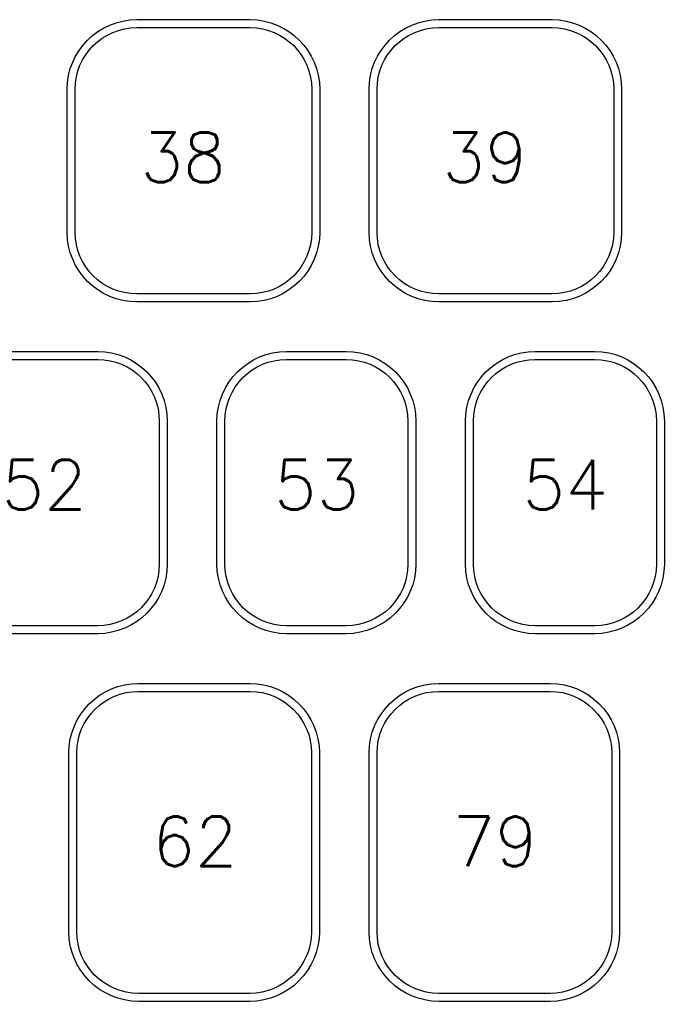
# Model space of a CAD drawing. Header units: millimetres. Extents: x 1461 to 1900, y 363 to 677.
# Drawn here: x 1707.81 to 1740.24, y 552.61 to 602.01 of the extents above; entities that cross this region are included whole.
import ezdxf

# ---------------------------------------------------------------- set-up
doc = ezdxf.new("R2010")
doc.units = ezdxf.units.MM
doc.styles.get("Standard").update_dxf_attribs({"font": 'txt', "bigfont": 'gbcbig.shx'})

msp = doc.modelspace()

# ---------------------------------------------------------------- linework, layer by layer
at = {"color": 7, "lineweight": 0}
for p, q in [((1712.0389, 601.5884), (1712.3447, 601.7363)), ((1712.3447, 601.7363), (1712.6658, 601.8544)), ((1712.6658, 601.8544), (1713.0004, 601.941)), ((1713.0004, 601.941), (1713.3469, 601.9943)), ((1713.3469, 601.9943), (1713.7033, 602.0124)), ((1713.7033, 602.0124), (1719.4035, 602.0124)), ((1719.4035, 602.0124), (1719.7601, 601.9943)), ((1719.7601, 601.9943), (1720.1066, 601.941)), ((1720.1066, 601.941), (1720.4414, 601.8544)), ((1720.4414, 601.8544), (1720.7626, 601.7363)), ((1720.7626, 601.7363), (1721.0684, 601.5884)), ((1727.2235, 601.5884), (1727.5293, 601.7363)), ((1727.5293, 601.7363), (1727.8504, 601.8544)), ((1727.8504, 601.8544), (1728.1851, 601.941)), ((1728.1851, 601.941), (1728.5315, 601.9943)), ((1728.5315, 601.9943), (1728.8879, 602.0124)), ((1728.8879, 602.0124), (1734.5881, 602.0124)), ((1734.5881, 602.0124), (1734.9447, 601.9943)), ((1734.9447, 601.9943), (1735.2912, 601.941)), ((1735.2912, 601.941), (1735.626, 601.8544)), ((1735.626, 601.8544), (1735.9472, 601.7363)), ((1735.9472, 601.7363), (1736.253, 601.5884)), ((1711.2319, 600.9843), (1711.4808, 601.2106)), ((1711.4808, 601.2106), (1711.7504, 601.4126)), ((1711.7504, 601.4126), (1712.0389, 601.5884)), ((1711.9715, 601.0822), (1712.227, 601.2377)), ((1712.227, 601.2377), (1712.4979, 601.3684)), ((1712.4979, 601.3684), (1712.7826, 601.4728)), ((1712.7826, 601.4728), (1713.0794, 601.5493)), ((1713.0794, 601.5493), (1713.3868, 601.5963)), ((1713.3868, 601.5963), (1713.7033, 601.6124)), ((1713.7033, 601.6124), (1719.4035, 601.6124)), ((1719.4035, 601.6124), (1719.72, 601.5963)), ((1719.72, 601.5963), (1720.0275, 601.5493)), ((1720.0275, 601.5493), (1720.3244, 601.4728)), ((1720.3244, 601.4728), (1720.6091, 601.3684)), ((1720.6091, 601.3684), (1720.8801, 601.2377)), ((1720.8801, 601.2377), (1721.1357, 601.0822)), ((1721.0684, 601.5884), (1721.357, 601.4126)), ((1721.357, 601.4126), (1721.6267, 601.2106)), ((1721.6267, 601.2106), (1721.8756, 600.9843)), ((1726.4165, 600.9843), (1726.6654, 601.2106)), ((1726.6654, 601.2106), (1726.935, 601.4126)), ((1726.935, 601.4126), (1727.2235, 601.5884)), ((1727.1561, 601.0822), (1727.4117, 601.2377)), ((1727.4117, 601.2377), (1727.6825, 601.3684)), ((1727.6825, 601.3684), (1727.9672, 601.4728)), ((1727.9672, 601.4728), (1728.264, 601.5493)), ((1728.264, 601.5493), (1728.5714, 601.5963)), ((1728.5714, 601.5963), (1728.8879, 601.6124)), ((1728.8879, 601.6124), (1734.5881, 601.6124)), ((1734.5881, 601.6124), (1734.9046, 601.5963)), ((1734.9046, 601.5963), (1735.2121, 601.5493)), ((1735.2121, 601.5493), (1735.509, 601.4728)), ((1735.509, 601.4728), (1735.7937, 601.3684)), ((1735.7937, 601.3684), (1736.0647, 601.2377)), ((1736.0647, 601.2377), (1736.3203, 601.0822)), ((1736.253, 601.5884), (1736.5416, 601.4126)), ((1736.5416, 601.4126), (1736.8113, 601.2106)), ((1736.8113, 601.2106), (1737.0602, 600.9843)), ((1710.8036, 600.4658), (1711.0056, 600.7354)), ((1711.0056, 600.7354), (1711.2319, 600.9843)), ((1711.3124, 600.4831), (1711.5126, 600.7034)), ((1711.5126, 600.7034), (1711.7328, 600.9036)), ((1711.7328, 600.9036), (1711.9715, 601.0822)), ((1721.1357, 601.0822), (1721.3744, 600.9036)), ((1721.3744, 600.9036), (1721.5947, 600.7034)), ((1721.5947, 600.7034), (1721.7949, 600.4831)), ((1721.8756, 600.9843), (1722.1019, 600.7354)), ((1722.1019, 600.7354), (1722.3039, 600.4658)), ((1725.9883, 600.4658), (1726.1902, 600.7354)), ((1726.1902, 600.7354), (1726.4165, 600.9843)), ((1726.497, 600.4831), (1726.6972, 600.7034)), ((1726.6972, 600.7034), (1726.9174, 600.9036)), ((1726.9174, 600.9036), (1727.1561, 601.0822)), ((1736.3203, 601.0822), (1736.559, 600.9036)), ((1736.559, 600.9036), (1736.7793, 600.7034)), ((1736.7793, 600.7034), (1736.9795, 600.4831)), ((1737.0602, 600.9843), (1737.2865, 600.7354)), ((1737.2865, 600.7354), (1737.4885, 600.4658)), ((1710.6278, 600.1772), (1710.8036, 600.4658)), ((1710.9784, 599.9888), (1711.1338, 600.2444)), ((1711.1338, 600.2444), (1711.3124, 600.4831)), ((1721.7949, 600.4831), (1721.9735, 600.2444)), ((1721.9735, 600.2444), (1722.129, 599.9888)), ((1722.3039, 600.4658), (1722.4797, 600.1772)), ((1725.8124, 600.1772), (1725.9883, 600.4658)), ((1726.163, 599.9888), (1726.3184, 600.2444)), ((1726.3184, 600.2444), (1726.497, 600.4831)), ((1736.9795, 600.4831), (1737.1581, 600.2444)), ((1737.1581, 600.2444), (1737.3136, 599.9888)), ((1737.4885, 600.4658), (1737.6643, 600.1772)), ((1710.3618, 599.5503), (1710.48, 599.8714)), ((1710.48, 599.8714), (1710.6278, 600.1772)), ((1710.7434, 599.4333), (1710.8477, 599.7179)), ((1710.8477, 599.7179), (1710.9784, 599.9888)), ((1722.129, 599.9888), (1722.2597, 599.7179)), ((1722.2597, 599.7179), (1722.3641, 599.4333)), ((1722.4797, 600.1772), (1722.6276, 599.8714)), ((1722.6276, 599.8714), (1722.7457, 599.5503)), ((1725.5464, 599.5503), (1725.6646, 599.8714)), ((1725.6646, 599.8714), (1725.8124, 600.1772)), ((1725.928, 599.4333), (1726.0323, 599.7179)), ((1726.0323, 599.7179), (1726.163, 599.9888)), ((1737.3136, 599.9888), (1737.4443, 599.7179)), ((1737.4443, 599.7179), (1737.5487, 599.4333)), ((1737.6643, 600.1772), (1737.8122, 599.8714)), ((1737.8122, 599.8714), (1737.9303, 599.5503)), ((1710.2752, 599.2155), (1710.3618, 599.5503)), ((1710.6669, 599.1364), (1710.7434, 599.4333)), ((1722.3641, 599.4333), (1722.4406, 599.1364)), ((1722.7457, 599.5503), (1722.8323, 599.2155)), ((1725.4598, 599.2155), (1725.5464, 599.5503)), ((1725.8515, 599.1364), (1725.928, 599.4333)), ((1737.5487, 599.4333), (1737.6252, 599.1364)), ((1737.9303, 599.5503), (1738.0169, 599.2155)), ((1710.2038, 598.5125), (1710.2219, 598.869)), ((1710.2219, 598.869), (1710.2752, 599.2155)), ((1710.6038, 598.5125), (1710.6198, 598.829)), ((1710.6198, 598.829), (1710.6669, 599.1364)), ((1722.4406, 599.1364), (1722.4877, 598.829)), ((1722.4877, 598.829), (1722.5037, 598.5125)), ((1722.8323, 599.2155), (1722.8856, 598.869)), ((1722.8856, 598.869), (1722.9038, 598.5125)), ((1725.3884, 598.5125), (1725.4065, 598.869)), ((1725.4065, 598.869), (1725.4598, 599.2155)), ((1725.7884, 598.5125), (1725.8044, 598.829)), ((1725.8044, 598.829), (1725.8515, 599.1364)), ((1737.6252, 599.1364), (1737.6723, 598.829)), ((1737.6723, 598.829), (1737.6883, 598.5125)), ((1738.0169, 599.2155), (1738.0702, 598.869)), ((1738.0702, 598.869), (1738.0884, 598.5125)), ((1710.2038, 591.3123), (1710.2038, 598.5125)), ((1710.6038, 591.3123), (1710.6038, 598.5125)), ((1722.5037, 598.5125), (1722.5037, 591.3123)), ((1722.9038, 598.5125), (1722.9038, 591.3123)), ((1725.3884, 591.3123), (1725.3884, 598.5125)), ((1725.7884, 591.3123), (1725.7884, 598.5125)), ((1737.6883, 598.5125), (1737.6883, 591.3123)), ((1738.0884, 598.5125), (1738.0884, 591.3123)), ((1710.2219, 590.9558), (1710.2038, 591.3123)), ((1710.2752, 590.6093), (1710.2219, 590.9558)), ((1710.6198, 590.9958), (1710.6038, 591.3123)), ((1710.6669, 590.6884), (1710.6198, 590.9958)), ((1722.4877, 590.9958), (1722.4406, 590.6884)), ((1722.5037, 591.3123), (1722.4877, 590.9958)), ((1722.8856, 590.9558), (1722.8323, 590.6093)), ((1722.9038, 591.3123), (1722.8856, 590.9558)), ((1725.4065, 590.9558), (1725.3884, 591.3123)), ((1725.4598, 590.6093), (1725.4065, 590.9558)), ((1725.8044, 590.9958), (1725.7884, 591.3123)), ((1725.8515, 590.6884), (1725.8044, 590.9958)), ((1737.6723, 590.9958), (1737.6252, 590.6884)), ((1737.6883, 591.3123), (1737.6723, 590.9958)), ((1738.0702, 590.9558), (1738.0169, 590.6093)), ((1738.0884, 591.3123), (1738.0702, 590.9558)), ((1710.3618, 590.2746), (1710.2752, 590.6093)), ((1710.7434, 590.3915), (1710.6669, 590.6884)), ((1710.8477, 590.1069), (1710.7434, 590.3915)), ((1722.3641, 590.3915), (1722.2597, 590.1069)), ((1722.4406, 590.6884), (1722.3641, 590.3915)), ((1722.8323, 590.6093), (1722.7457, 590.2746)), ((1725.5464, 590.2746), (1725.4598, 590.6093)), ((1725.928, 590.3915), (1725.8515, 590.6884)), ((1726.0323, 590.1069), (1725.928, 590.3915)), ((1737.5487, 590.3915), (1737.4443, 590.1069)), ((1737.6252, 590.6884), (1737.5487, 590.3915)), ((1738.0169, 590.6093), (1737.9303, 590.2746)), ((1710.48, 589.9535), (1710.3618, 590.2746)), ((1710.6278, 589.6477), (1710.48, 589.9535)), ((1710.9784, 589.836), (1710.8477, 590.1069)), ((1711.1338, 589.5804), (1710.9784, 589.836)), ((1722.129, 589.836), (1721.9735, 589.5804)), ((1722.2597, 590.1069), (1722.129, 589.836)), ((1722.6276, 589.9535), (1722.4797, 589.6477)), ((1722.7457, 590.2746), (1722.6276, 589.9535)), ((1725.6646, 589.9535), (1725.5464, 590.2746)), ((1725.8124, 589.6477), (1725.6646, 589.9535)), ((1726.163, 589.836), (1726.0323, 590.1069)), ((1726.3184, 589.5804), (1726.163, 589.836)), ((1737.3136, 589.836), (1737.1581, 589.5804)), ((1737.4443, 590.1069), (1737.3136, 589.836)), ((1737.8122, 589.9535), (1737.6643, 589.6477)), ((1737.9303, 590.2746), (1737.8122, 589.9535)), ((1710.8036, 589.3591), (1710.6278, 589.6477)), ((1711.0056, 589.0895), (1710.8036, 589.3591)), ((1711.3124, 589.3417), (1711.1338, 589.5804)), ((1711.5126, 589.1214), (1711.3124, 589.3417)), ((1721.7949, 589.3417), (1721.5947, 589.1214)), ((1721.9735, 589.5804), (1721.7949, 589.3417)), ((1722.3039, 589.3591), (1722.1019, 589.0895)), ((1722.4797, 589.6477), (1722.3039, 589.3591)), ((1725.9883, 589.3591), (1725.8124, 589.6477)), ((1726.1902, 589.0895), (1725.9883, 589.3591)), ((1726.497, 589.3417), (1726.3184, 589.5804)), ((1726.6972, 589.1214), (1726.497, 589.3417)), ((1736.9795, 589.3417), (1736.7793, 589.1214)), ((1737.1581, 589.5804), (1736.9795, 589.3417)), ((1737.4885, 589.3591), (1737.2865, 589.0895)), ((1737.6643, 589.6477), (1737.4885, 589.3591)), ((1711.2319, 588.8406), (1711.0056, 589.0895)), ((1711.7328, 588.9212), (1711.5126, 589.1214)), ((1711.9715, 588.7426), (1711.7328, 588.9212)), ((1721.3744, 588.9212), (1721.1357, 588.7426)), ((1721.5947, 589.1214), (1721.3744, 588.9212)), ((1722.1019, 589.0895), (1721.8756, 588.8406)), ((1726.4165, 588.8406), (1726.1902, 589.0895)), ((1726.9174, 588.9212), (1726.6972, 589.1214)), ((1727.1561, 588.7426), (1726.9174, 588.9212)), ((1736.559, 588.9212), (1736.3203, 588.7426)), ((1736.7793, 589.1214), (1736.559, 588.9212)), ((1737.2865, 589.0895), (1737.0602, 588.8406)), ((1711.4808, 588.6143), (1711.2319, 588.8406)), ((1711.7504, 588.4123), (1711.4808, 588.6143)), ((1712.0389, 588.2365), (1711.7504, 588.4123)), ((1712.227, 588.5871), (1711.9715, 588.7426)), ((1712.4979, 588.4564), (1712.227, 588.5871)), ((1712.7826, 588.3521), (1712.4979, 588.4564)), ((1720.6091, 588.4564), (1720.3244, 588.3521)), ((1720.8801, 588.5871), (1720.6091, 588.4564)), ((1721.1357, 588.7426), (1720.8801, 588.5871)), ((1721.357, 588.4123), (1721.0684, 588.2365)), ((1721.6267, 588.6143), (1721.357, 588.4123)), ((1721.8756, 588.8406), (1721.6267, 588.6143)), ((1726.6654, 588.6143), (1726.4165, 588.8406)), ((1726.935, 588.4123), (1726.6654, 588.6143)), ((1727.2235, 588.2365), (1726.935, 588.4123)), ((1727.4117, 588.5871), (1727.1561, 588.7426)), ((1727.6825, 588.4564), (1727.4117, 588.5871)), ((1727.9672, 588.3521), (1727.6825, 588.4564)), ((1735.7937, 588.4564), (1735.509, 588.3521)), ((1736.0647, 588.5871), (1735.7937, 588.4564)), ((1736.3203, 588.7426), (1736.0647, 588.5871)), ((1736.5416, 588.4123), (1736.253, 588.2365)), ((1736.8113, 588.6143), (1736.5416, 588.4123)), ((1737.0602, 588.8406), (1736.8113, 588.6143)), ((1712.3447, 588.0886), (1712.0389, 588.2365)), ((1712.6658, 587.9705), (1712.3447, 588.0886)), ((1713.0004, 587.8839), (1712.6658, 587.9705)), ((1713.0794, 588.2755), (1712.7826, 588.3521)), ((1713.3469, 587.8306), (1713.0004, 587.8839)), ((1713.3868, 588.2285), (1713.0794, 588.2755)), ((1713.7033, 588.2124), (1713.3868, 588.2285)), ((1719.4035, 588.2124), (1713.7033, 588.2124)), ((1719.72, 588.2285), (1719.4035, 588.2124)), ((1720.0275, 588.2755), (1719.72, 588.2285)), ((1720.1066, 587.8839), (1719.7601, 587.8306)), ((1720.3244, 588.3521), (1720.0275, 588.2755)), ((1720.4414, 587.9705), (1720.1066, 587.8839)), ((1720.7626, 588.0886), (1720.4414, 587.9705)), ((1721.0684, 588.2365), (1720.7626, 588.0886)), ((1727.5293, 588.0886), (1727.2235, 588.2365)), ((1727.8504, 587.9705), (1727.5293, 588.0886)), ((1728.1851, 587.8839), (1727.8504, 587.9705)), ((1728.264, 588.2755), (1727.9672, 588.3521)), ((1728.5315, 587.8306), (1728.1851, 587.8839)), ((1728.5714, 588.2285), (1728.264, 588.2755)), ((1728.8879, 588.2124), (1728.5714, 588.2285)), ((1734.5881, 588.2124), (1728.8879, 588.2124)), ((1734.9046, 588.2285), (1734.5881, 588.2124)), ((1735.2121, 588.2755), (1734.9046, 588.2285)), ((1735.2912, 587.8839), (1734.9447, 587.8306)), ((1735.509, 588.3521), (1735.2121, 588.2755)), ((1735.626, 587.9705), (1735.2912, 587.8839)), ((1735.9472, 588.0886), (1735.626, 587.9705)), ((1736.253, 588.2365), (1735.9472, 588.0886)), ((1713.7033, 587.8124), (1713.3469, 587.8306)), ((1719.4035, 587.8124), (1713.7033, 587.8124)), ((1719.7601, 587.8306), (1719.4035, 587.8124)), ((1728.8879, 587.8124), (1728.5315, 587.8306)), ((1734.5881, 587.8124), (1728.8879, 587.8124)), ((1734.9447, 587.8306), (1734.5881, 587.8124)), ((1706.0373, 585.3127), (1711.7375, 585.3127)), ((1706.0373, 584.9126), (1711.7374, 584.9126)), ((1711.7374, 584.9126), (1712.054, 584.8966)), ((1711.7375, 585.3127), (1712.094, 585.2945)), ((1712.054, 584.8966), (1712.3615, 584.8495)), ((1712.094, 585.2945), (1712.4406, 585.2412)), ((1712.4406, 585.2412), (1712.7754, 585.1546)), ((1712.7754, 585.1546), (1713.0965, 585.0365)), ((1713.0965, 585.0365), (1713.4023, 584.8886)), ((1719.5725, 584.8886), (1719.8783, 585.0365)), ((1719.8783, 585.0365), (1720.1994, 585.1546)), ((1720.1994, 585.1546), (1720.534, 585.2412)), ((1720.534, 585.2412), (1720.8805, 585.2945)), ((1720.6131, 584.8495), (1720.9206, 584.8966)), ((1720.8805, 585.2945), (1721.2369, 585.3127)), ((1720.9206, 584.8966), (1721.237, 584.9126)), ((1721.2369, 585.3127), (1724.2377, 585.3127)), ((1721.237, 584.9126), (1724.2378, 584.9126)), ((1724.2377, 585.3127), (1724.5942, 585.2945)), ((1724.2378, 584.9126), (1724.5543, 584.8966)), ((1724.5543, 584.8966), (1724.8618, 584.8495)), ((1724.5942, 585.2945), (1724.9408, 585.2412)), ((1724.9408, 585.2412), (1725.2756, 585.1546)), ((1725.2756, 585.1546), (1725.5967, 585.0365)), ((1725.5967, 585.0365), (1725.9025, 584.8886)), ((1732.0728, 584.8886), (1732.3785, 585.0365)), ((1732.3785, 585.0365), (1732.6996, 585.1546)), ((1732.6996, 585.1546), (1733.0343, 585.2412)), ((1733.0343, 585.2412), (1733.3807, 585.2945)), ((1733.1133, 584.8495), (1733.4207, 584.8966)), ((1733.3807, 585.2945), (1733.7372, 585.3127)), ((1733.4207, 584.8966), (1733.7372, 584.9126)), ((1733.7372, 585.3127), (1736.7372, 585.3127)), ((1733.7372, 584.9126), (1736.7372, 584.9126)), ((1736.7372, 585.3127), (1737.0937, 585.2945)), ((1736.7372, 584.9126), (1737.0538, 584.8966)), ((1737.0538, 584.8966), (1737.3613, 584.8495)), ((1737.0937, 585.2945), (1737.4403, 585.2412)), ((1737.4403, 585.2412), (1737.7751, 585.1546)), ((1737.7751, 585.1546), (1738.0962, 585.0365)), ((1738.0962, 585.0365), (1738.4021, 584.8886)), ((1712.3615, 584.8495), (1712.6584, 584.773)), ((1712.6584, 584.773), (1712.9431, 584.6686)), ((1712.9431, 584.6686), (1713.214, 584.5379)), ((1713.214, 584.5379), (1713.4696, 584.3825)), ((1713.4023, 584.8886), (1713.691, 584.7128)), ((1713.691, 584.7128), (1713.9606, 584.5108)), ((1713.9606, 584.5108), (1714.2095, 584.2845)), ((1718.7655, 584.2845), (1719.0144, 584.5108)), ((1719.0144, 584.5108), (1719.284, 584.7128)), ((1719.284, 584.7128), (1719.5725, 584.8886)), ((1719.5052, 584.3825), (1719.7608, 584.5379)), ((1719.7608, 584.5379), (1720.0317, 584.6686)), ((1720.0317, 584.6686), (1720.3163, 584.773)), ((1720.3163, 584.773), (1720.6131, 584.8495)), ((1724.8618, 584.8495), (1725.1587, 584.773)), ((1725.1587, 584.773), (1725.4434, 584.6686)), ((1725.4434, 584.6686), (1725.7143, 584.5379)), ((1725.7143, 584.5379), (1725.97, 584.3825)), ((1725.9025, 584.8886), (1726.1912, 584.7128)), ((1726.1912, 584.7128), (1726.4608, 584.5108)), ((1726.4608, 584.5108), (1726.7097, 584.2845)), ((1731.2657, 584.2845), (1731.5146, 584.5108)), ((1731.5146, 584.5108), (1731.7842, 584.7128)), ((1731.7842, 584.7128), (1732.0728, 584.8886)), ((1732.0054, 584.3825), (1732.261, 584.5379)), ((1732.261, 584.5379), (1732.5319, 584.6686)), ((1732.5319, 584.6686), (1732.8165, 584.773)), ((1732.8165, 584.773), (1733.1133, 584.8495)), ((1737.3613, 584.8495), (1737.6582, 584.773)), ((1737.6582, 584.773), (1737.9429, 584.6686)), ((1737.9429, 584.6686), (1738.2138, 584.5379)), ((1738.2138, 584.5379), (1738.4694, 584.3825)), ((1738.4021, 584.8886), (1738.6907, 584.7128)), ((1738.6907, 584.7128), (1738.9603, 584.5108)), ((1738.9603, 584.5108), (1739.2092, 584.2845)), ((1713.4696, 584.3825), (1713.7084, 584.2038)), ((1713.7084, 584.2038), (1713.9286, 584.0036)), ((1713.9286, 584.0036), (1714.1289, 583.7834)), ((1714.2095, 584.2845), (1714.4359, 584.0356)), ((1714.4359, 584.0356), (1714.6378, 583.766)), ((1718.3372, 583.766), (1718.5392, 584.0356)), ((1718.5392, 584.0356), (1718.7655, 584.2845)), ((1718.8462, 583.7834), (1719.0463, 584.0036)), ((1719.0463, 584.0036), (1719.2665, 584.2038)), ((1719.2665, 584.2038), (1719.5052, 584.3825)), ((1725.97, 584.3825), (1726.2087, 584.2038)), ((1726.2087, 584.2038), (1726.429, 584.0036)), ((1726.429, 584.0036), (1726.6292, 583.7834)), ((1726.7097, 584.2845), (1726.936, 584.0356)), ((1726.936, 584.0356), (1727.138, 583.766)), ((1730.8375, 583.766), (1731.0394, 584.0356)), ((1731.0394, 584.0356), (1731.2657, 584.2845)), ((1731.3463, 583.7834), (1731.5465, 584.0036)), ((1731.5465, 584.0036), (1731.7667, 584.2038)), ((1731.7667, 584.2038), (1732.0054, 584.3825)), ((1738.4694, 584.3825), (1738.7082, 584.2038)), ((1738.7082, 584.2038), (1738.9284, 584.0036)), ((1738.9284, 584.0036), (1739.1287, 583.7834)), ((1739.2092, 584.2845), (1739.4356, 584.0356)), ((1739.4356, 584.0356), (1739.6375, 583.766)), ((1714.1289, 583.7834), (1714.3075, 583.5447)), ((1714.3075, 583.5447), (1714.4629, 583.2891)), ((1714.6378, 583.766), (1714.8137, 583.4774)), ((1714.8137, 583.4774), (1714.9615, 583.1716)), ((1718.0136, 583.1716), (1718.1614, 583.4774)), ((1718.1614, 583.4774), (1718.3372, 583.766)), ((1718.5122, 583.2891), (1718.6676, 583.5447)), ((1718.6676, 583.5447), (1718.8462, 583.7834)), ((1726.6292, 583.7834), (1726.8078, 583.5447)), ((1726.8078, 583.5447), (1726.9633, 583.2891)), ((1727.138, 583.766), (1727.3138, 583.4774)), ((1727.3138, 583.4774), (1727.4617, 583.1716)), ((1730.5138, 583.1716), (1730.6617, 583.4774)), ((1730.6617, 583.4774), (1730.8375, 583.766)), ((1731.0123, 583.2891), (1731.1678, 583.5447)), ((1731.1678, 583.5447), (1731.3463, 583.7834)), ((1739.1287, 583.7834), (1739.3073, 583.5447)), ((1739.3073, 583.5447), (1739.4628, 583.2891)), ((1739.6375, 583.766), (1739.8134, 583.4774)), ((1739.8134, 583.4774), (1739.9612, 583.1716)), ((1714.4629, 583.2891), (1714.5937, 583.0182)), ((1714.5937, 583.0182), (1714.698, 582.7335)), ((1714.9615, 583.1716), (1715.0797, 582.8505)), ((1717.8954, 582.8505), (1718.0136, 583.1716)), ((1718.2771, 582.7335), (1718.3815, 583.0182)), ((1718.3815, 583.0182), (1718.5122, 583.2891)), ((1726.9633, 583.2891), (1727.094, 583.0182)), ((1727.094, 583.0182), (1727.1984, 582.7335)), ((1727.4617, 583.1716), (1727.5799, 582.8505)), ((1730.3956, 582.8505), (1730.5138, 583.1716)), ((1730.7773, 582.7335), (1730.8817, 583.0182)), ((1730.8817, 583.0182), (1731.0123, 583.2891)), ((1739.4628, 583.2891), (1739.5935, 583.0182)), ((1739.5935, 583.0182), (1739.6979, 582.7335)), ((1739.9612, 583.1716), (1740.0794, 582.8505)), ((1714.698, 582.7335), (1714.7746, 582.4367)), ((1714.7746, 582.4367), (1714.8216, 582.1292)), ((1715.0797, 582.8505), (1715.1663, 582.5158)), ((1715.1663, 582.5158), (1715.2196, 582.1693)), ((1717.7555, 582.1693), (1717.8088, 582.5158)), ((1717.8088, 582.5158), (1717.8954, 582.8505)), ((1718.1536, 582.1292), (1718.2006, 582.4367)), ((1718.2006, 582.4367), (1718.2771, 582.7335)), ((1727.1984, 582.7335), (1727.2749, 582.4367)), ((1727.2749, 582.4367), (1727.3219, 582.1292)), ((1727.5799, 582.8505), (1727.6665, 582.5158)), ((1727.6665, 582.5158), (1727.7198, 582.1693)), ((1730.2558, 582.1693), (1730.309, 582.5158)), ((1730.309, 582.5158), (1730.3956, 582.8505)), ((1730.6538, 582.1292), (1730.7008, 582.4367)), ((1730.7008, 582.4367), (1730.7773, 582.7335)), ((1739.6979, 582.7335), (1739.7744, 582.4367)), ((1739.7744, 582.4367), (1739.8214, 582.1292)), ((1740.0794, 582.8505), (1740.166, 582.5158)), ((1740.166, 582.5158), (1740.2193, 582.1693)), ((1714.8216, 582.1292), (1714.8377, 581.8127)), ((1715.2196, 582.1693), (1715.2377, 581.8128)), ((1717.7374, 581.8128), (1717.7555, 582.1693)), ((1718.1375, 581.8127), (1718.1536, 582.1292)), ((1727.3219, 582.1292), (1727.338, 581.8127)), ((1727.7198, 582.1693), (1727.7379, 581.8128)), ((1730.2376, 581.8128), (1730.2558, 582.1693)), ((1730.6377, 581.8127), (1730.6538, 582.1292)), ((1739.8214, 582.1292), (1739.8375, 581.8127)), ((1740.2193, 582.1693), (1740.2374, 581.8128)), ((1714.8377, 581.8127), (1714.8377, 574.6125)), ((1715.2377, 581.8128), (1715.2377, 574.6126)), ((1717.7374, 574.6126), (1717.7374, 581.8128)), ((1718.1375, 574.6125), (1718.1375, 581.8127)), ((1727.338, 581.8127), (1727.338, 574.6125)), ((1727.7379, 581.8128), (1727.7379, 574.6126)), ((1730.2376, 574.6126), (1730.2376, 581.8128)), ((1730.6377, 574.6125), (1730.6377, 581.8127)), ((1739.8375, 581.8127), (1739.8375, 574.6125)), ((1740.2374, 581.8128), (1740.2374, 574.6126)), ((1714.8377, 574.6125), (1714.8216, 574.2961)), ((1715.2377, 574.6126), (1715.2196, 574.2561)), ((1717.7555, 574.2561), (1717.7374, 574.6126)), ((1718.1536, 574.2961), (1718.1375, 574.6125)), ((1727.338, 574.6125), (1727.3219, 574.2961)), ((1727.7379, 574.6126), (1727.7198, 574.2561)), ((1730.2558, 574.2561), (1730.2376, 574.6126)), ((1730.6538, 574.2961), (1730.6377, 574.6125)), ((1739.8375, 574.6125), (1739.8214, 574.2961)), ((1740.2374, 574.6126), (1740.2193, 574.2561)), ((1714.8216, 574.2961), (1714.7746, 573.9886)), ((1715.2196, 574.2561), (1715.1663, 573.9096)), ((1717.8088, 573.9096), (1717.7555, 574.2561)), ((1718.2006, 573.9886), (1718.1536, 574.2961)), ((1727.3219, 574.2961), (1727.2749, 573.9886)), ((1727.7198, 574.2561), (1727.6665, 573.9096)), ((1730.309, 573.9096), (1730.2558, 574.2561)), ((1730.7008, 573.9886), (1730.6538, 574.2961)), ((1739.8214, 574.2961), (1739.7744, 573.9886)), ((1740.2193, 574.2561), (1740.166, 573.9096)), ((1714.698, 573.6918), (1714.5937, 573.4071)), ((1714.7746, 573.9886), (1714.698, 573.6918)), ((1715.0797, 573.5749), (1714.9615, 573.2537)), ((1715.1663, 573.9096), (1715.0797, 573.5749)), ((1717.8954, 573.5749), (1717.8088, 573.9096)), ((1718.0136, 573.2537), (1717.8954, 573.5749)), ((1718.2771, 573.6918), (1718.2006, 573.9886)), ((1718.3815, 573.4071), (1718.2771, 573.6918)), ((1727.1984, 573.6918), (1727.094, 573.4071)), ((1727.2749, 573.9886), (1727.1984, 573.6918)), ((1727.5799, 573.5749), (1727.4617, 573.2537)), ((1727.6665, 573.9096), (1727.5799, 573.5749)), ((1730.3956, 573.5749), (1730.309, 573.9096)), ((1730.5138, 573.2537), (1730.3956, 573.5749)), ((1730.7773, 573.6918), (1730.7008, 573.9886)), ((1730.8817, 573.4071), (1730.7773, 573.6918)), ((1739.6979, 573.6918), (1739.5935, 573.4071)), ((1739.7744, 573.9886), (1739.6979, 573.6918)), ((1740.0794, 573.5749), (1739.9612, 573.2537)), ((1740.166, 573.9096), (1740.0794, 573.5749)), ((1714.4629, 573.1362), (1714.3075, 572.8806)), ((1714.5937, 573.4071), (1714.4629, 573.1362)), ((1714.9615, 573.2537), (1714.8137, 572.9479)), ((1718.1614, 572.9479), (1718.0136, 573.2537)), ((1718.5122, 573.1362), (1718.3815, 573.4071)), ((1718.6676, 572.8806), (1718.5122, 573.1362)), ((1726.9633, 573.1362), (1726.8078, 572.8806)), ((1727.094, 573.4071), (1726.9633, 573.1362)), ((1727.4617, 573.2537), (1727.3138, 572.9479)), ((1730.6617, 572.9479), (1730.5138, 573.2537)), ((1731.0123, 573.1362), (1730.8817, 573.4071)), ((1731.1678, 572.8806), (1731.0123, 573.1362)), ((1739.4628, 573.1362), (1739.3073, 572.8806)), ((1739.5935, 573.4071), (1739.4628, 573.1362)), ((1739.9612, 573.2537), (1739.8134, 572.9479)), ((1714.1289, 572.6419), (1713.9286, 572.4217)), ((1714.3075, 572.8806), (1714.1289, 572.6419)), ((1714.6378, 572.6594), (1714.4359, 572.3897)), ((1714.8137, 572.9479), (1714.6378, 572.6594)), ((1718.3372, 572.6594), (1718.1614, 572.9479)), ((1718.5392, 572.3897), (1718.3372, 572.6594)), ((1718.8462, 572.6419), (1718.6676, 572.8806)), ((1719.0463, 572.4217), (1718.8462, 572.6419)), ((1726.6292, 572.6419), (1726.429, 572.4217)), ((1726.8078, 572.8806), (1726.6292, 572.6419)), ((1727.138, 572.6594), (1726.936, 572.3897)), ((1727.3138, 572.9479), (1727.138, 572.6594)), ((1730.8375, 572.6594), (1730.6617, 572.9479)), ((1731.0394, 572.3897), (1730.8375, 572.6594)), ((1731.3463, 572.6419), (1731.1678, 572.8806)), ((1731.5465, 572.4217), (1731.3463, 572.6419)), ((1739.1287, 572.6419), (1738.9284, 572.4217)), ((1739.3073, 572.8806), (1739.1287, 572.6419)), ((1739.6375, 572.6594), (1739.4356, 572.3897)), ((1739.8134, 572.9479), (1739.6375, 572.6594)), ((1713.7084, 572.2214), (1713.4696, 572.0428)), ((1713.9286, 572.4217), (1713.7084, 572.2214)), ((1714.2095, 572.1408), (1713.9606, 571.9145)), ((1714.4359, 572.3897), (1714.2095, 572.1408)), ((1718.7655, 572.1408), (1718.5392, 572.3897)), ((1719.0144, 571.9145), (1718.7655, 572.1408)), ((1719.2665, 572.2214), (1719.0463, 572.4217)), ((1719.5052, 572.0428), (1719.2665, 572.2214)), ((1726.2087, 572.2214), (1725.97, 572.0428)), ((1726.429, 572.4217), (1726.2087, 572.2214)), ((1726.7097, 572.1408), (1726.4608, 571.9145)), ((1726.936, 572.3897), (1726.7097, 572.1408)), ((1731.2657, 572.1408), (1731.0394, 572.3897)), ((1731.5146, 571.9145), (1731.2657, 572.1408)), ((1731.7667, 572.2214), (1731.5465, 572.4217)), ((1732.0054, 572.0428), (1731.7667, 572.2214)), ((1738.7082, 572.2214), (1738.4694, 572.0428)), ((1738.9284, 572.4217), (1738.7082, 572.2214)), ((1739.2092, 572.1408), (1738.9603, 571.9145)), ((1739.4356, 572.3897), (1739.2092, 572.1408)), ((1712.3615, 571.5758), (1712.054, 571.5287)), ((1712.6584, 571.6523), (1712.3615, 571.5758)), ((1712.9431, 571.7567), (1712.6584, 571.6523)), ((1713.214, 571.8874), (1712.9431, 571.7567)), ((1713.4696, 572.0428), (1713.214, 571.8874)), ((1713.691, 571.7126), (1713.4023, 571.5367)), ((1713.9606, 571.9145), (1713.691, 571.7126)), ((1719.284, 571.7126), (1719.0144, 571.9145)), ((1719.5725, 571.5367), (1719.284, 571.7126)), ((1719.7608, 571.8874), (1719.5052, 572.0428)), ((1720.0317, 571.7567), (1719.7608, 571.8874)), ((1720.3163, 571.6523), (1720.0317, 571.7567)), ((1720.6131, 571.5758), (1720.3163, 571.6523)), ((1720.9206, 571.5287), (1720.6131, 571.5758)), ((1724.8618, 571.5758), (1724.5543, 571.5287)), ((1725.1587, 571.6523), (1724.8618, 571.5758)), ((1725.4434, 571.7567), (1725.1587, 571.6523)), ((1725.7143, 571.8874), (1725.4434, 571.7567)), ((1725.97, 572.0428), (1725.7143, 571.8874)), ((1726.1912, 571.7126), (1725.9025, 571.5367)), ((1726.4608, 571.9145), (1726.1912, 571.7126)), ((1731.7842, 571.7126), (1731.5146, 571.9145)), ((1732.0728, 571.5367), (1731.7842, 571.7126)), ((1732.261, 571.8874), (1732.0054, 572.0428)), ((1732.5319, 571.7567), (1732.261, 571.8874)), ((1732.8165, 571.6523), (1732.5319, 571.7567)), ((1733.1133, 571.5758), (1732.8165, 571.6523)), ((1733.4207, 571.5287), (1733.1133, 571.5758)), ((1737.3613, 571.5758), (1737.0538, 571.5287)), ((1737.6582, 571.6523), (1737.3613, 571.5758)), ((1737.9429, 571.7567), (1737.6582, 571.6523)), ((1738.2138, 571.8874), (1737.9429, 571.7567)), ((1738.4694, 572.0428), (1738.2138, 571.8874)), ((1738.6907, 571.7126), (1738.4021, 571.5367)), ((1738.9603, 571.9145), (1738.6907, 571.7126)), ((1711.7374, 571.5127), (1706.0373, 571.5127)), ((1711.7375, 571.1127), (1706.0373, 571.1127)), ((1712.054, 571.5287), (1711.7374, 571.5127)), ((1712.094, 571.1308), (1711.7375, 571.1127)), ((1712.4406, 571.1841), (1712.094, 571.1308)), ((1712.7754, 571.2707), (1712.4406, 571.1841)), ((1713.0965, 571.3889), (1712.7754, 571.2707)), ((1713.4023, 571.5367), (1713.0965, 571.3889)), ((1719.8783, 571.3889), (1719.5725, 571.5367)), ((1720.1994, 571.2707), (1719.8783, 571.3889)), ((1720.534, 571.1841), (1720.1994, 571.2707)), ((1720.8805, 571.1308), (1720.534, 571.1841)), ((1721.2369, 571.1127), (1720.8805, 571.1308)), ((1721.237, 571.5127), (1720.9206, 571.5287)), ((1724.2377, 571.1127), (1721.2369, 571.1127)), ((1724.2378, 571.5127), (1721.237, 571.5127)), ((1724.5942, 571.1308), (1724.2377, 571.1127)), ((1724.5543, 571.5287), (1724.2378, 571.5127)), ((1724.9408, 571.1841), (1724.5942, 571.1308)), ((1725.2756, 571.2707), (1724.9408, 571.1841)), ((1725.5967, 571.3889), (1725.2756, 571.2707)), ((1725.9025, 571.5367), (1725.5967, 571.3889)), ((1732.3785, 571.3889), (1732.0728, 571.5367)), ((1732.6996, 571.2707), (1732.3785, 571.3889)), ((1733.0343, 571.1841), (1732.6996, 571.2707)), ((1733.3807, 571.1308), (1733.0343, 571.1841)), ((1733.7372, 571.1127), (1733.3807, 571.1308)), ((1733.7372, 571.5127), (1733.4207, 571.5287)), ((1736.7372, 571.5127), (1733.7372, 571.5127)), ((1736.7372, 571.1127), (1733.7372, 571.1127)), ((1737.0538, 571.5287), (1736.7372, 571.5127)), ((1737.0937, 571.1308), (1736.7372, 571.1127)), ((1737.4403, 571.1841), (1737.0937, 571.1308)), ((1737.7751, 571.2707), (1737.4403, 571.1841)), ((1738.0962, 571.3889), (1737.7751, 571.2707)), ((1738.4021, 571.5367), (1738.0962, 571.3889)), ((1713.0851, 568.541), (1713.4316, 568.5942)), ((1713.4316, 568.5942), (1713.788, 568.6124)), ((1713.788, 568.6124), (1719.3883, 568.6124)), ((1719.3883, 568.6124), (1719.7449, 568.5942)), ((1719.7449, 568.5942), (1720.0915, 568.541)), ((1728.1843, 568.541), (1728.5307, 568.5942)), ((1728.5307, 568.5942), (1728.8872, 568.6124)), ((1728.8872, 568.6124), (1734.4875, 568.6124)), ((1734.4875, 568.6124), (1734.8441, 568.5942)), ((1734.8441, 568.5942), (1735.1906, 568.541)), ((1711.835, 568.0125), (1712.1236, 568.1883)), ((1712.1236, 568.1883), (1712.4293, 568.3362)), ((1712.4293, 568.3362), (1712.7504, 568.4543)), ((1712.7504, 568.4543), (1713.0851, 568.541)), ((1712.8673, 568.0727), (1713.1642, 568.1492)), ((1713.1642, 568.1492), (1713.4716, 568.1963)), ((1713.4716, 568.1963), (1713.7881, 568.2123)), ((1713.7881, 568.2123), (1719.3884, 568.2123)), ((1719.3884, 568.2123), (1719.705, 568.1963)), ((1719.705, 568.1963), (1720.0125, 568.1492)), ((1720.0125, 568.1492), (1720.3093, 568.0727)), ((1720.0915, 568.541), (1720.4262, 568.4543)), ((1720.4262, 568.4543), (1720.7474, 568.3362)), ((1720.7474, 568.3362), (1721.0532, 568.1883)), ((1721.0532, 568.1883), (1721.3418, 568.0125)), ((1726.9342, 568.0125), (1727.2228, 568.1883)), ((1727.2228, 568.1883), (1727.5285, 568.3362)), ((1727.5285, 568.3362), (1727.8496, 568.4543)), ((1727.8496, 568.4543), (1728.1843, 568.541)), ((1727.9665, 568.0727), (1728.2633, 568.1492)), ((1728.2633, 568.1492), (1728.5707, 568.1963)), ((1728.5707, 568.1963), (1728.8872, 568.2123)), ((1728.8872, 568.2123), (1734.4876, 568.2123)), ((1734.4876, 568.2123), (1734.8041, 568.1963)), ((1734.8041, 568.1963), (1735.1116, 568.1492)), ((1735.1116, 568.1492), (1735.4085, 568.0727)), ((1735.1906, 568.541), (1735.5254, 568.4543)), ((1735.5254, 568.4543), (1735.8466, 568.3362)), ((1735.8466, 568.3362), (1736.1524, 568.1883)), ((1736.1524, 568.1883), (1736.441, 568.0125)), ((1711.3166, 567.5842), (1711.5654, 567.8105)), ((1711.5654, 567.8105), (1711.835, 568.0125)), ((1711.8176, 567.5036), (1712.0562, 567.6822)), ((1712.0562, 567.6822), (1712.3118, 567.8376)), ((1712.3118, 567.8376), (1712.5827, 567.9683)), ((1712.5827, 567.9683), (1712.8673, 568.0727)), ((1720.3093, 568.0727), (1720.594, 567.9683)), ((1720.594, 567.9683), (1720.865, 567.8376)), ((1720.865, 567.8376), (1721.1206, 567.6822)), ((1721.1206, 567.6822), (1721.3593, 567.5036)), ((1721.3418, 568.0125), (1721.6115, 567.8105)), ((1721.6115, 567.8105), (1721.8604, 567.5842)), ((1726.4157, 567.5842), (1726.6646, 567.8105)), ((1726.6646, 567.8105), (1726.9342, 568.0125)), ((1726.9167, 567.5036), (1727.1554, 567.6822)), ((1727.1554, 567.6822), (1727.4109, 567.8376)), ((1727.4109, 567.8376), (1727.6818, 567.9683)), ((1727.6818, 567.9683), (1727.9665, 568.0727)), ((1735.4085, 568.0727), (1735.6932, 567.9683)), ((1735.6932, 567.9683), (1735.9641, 567.8376)), ((1735.9641, 567.8376), (1736.2197, 567.6822)), ((1736.2197, 567.6822), (1736.4585, 567.5036)), ((1736.441, 568.0125), (1736.7107, 567.8105)), ((1736.7107, 567.8105), (1736.9596, 567.5842)), ((1710.8883, 567.0657), (1711.0903, 567.3354)), ((1711.0903, 567.3354), (1711.3166, 567.5842)), ((1711.3972, 567.0831), (1711.5974, 567.3033)), ((1711.5974, 567.3033), (1711.8176, 567.5036)), ((1721.3593, 567.5036), (1721.5796, 567.3033)), ((1721.5796, 567.3033), (1721.7798, 567.0831)), ((1721.8604, 567.5842), (1722.0867, 567.3354)), ((1722.0867, 567.3354), (1722.2887, 567.0657)), ((1725.9875, 567.0657), (1726.1894, 567.3354)), ((1726.1894, 567.3354), (1726.4157, 567.5842)), ((1726.4963, 567.0831), (1726.6965, 567.3033)), ((1726.6965, 567.3033), (1726.9167, 567.5036)), ((1736.4585, 567.5036), (1736.6787, 567.3033)), ((1736.6787, 567.3033), (1736.879, 567.0831)), ((1736.9596, 567.5842), (1737.1859, 567.3354)), ((1737.1859, 567.3354), (1737.3879, 567.0657)), ((1710.5646, 566.4714), (1710.7125, 566.7771)), ((1710.7125, 566.7771), (1710.8883, 567.0657)), ((1711.0632, 566.5888), (1711.2186, 566.8444)), ((1711.2186, 566.8444), (1711.3972, 567.0831)), ((1721.7798, 567.0831), (1721.9585, 566.8444)), ((1721.9585, 566.8444), (1722.1139, 566.5888)), ((1722.2887, 567.0657), (1722.4645, 566.7771)), ((1722.4645, 566.7771), (1722.6124, 566.4714)), ((1725.6638, 566.4714), (1725.8117, 566.7771)), ((1725.8117, 566.7771), (1725.9875, 567.0657)), ((1726.1623, 566.5888), (1726.3177, 566.8444)), ((1726.3177, 566.8444), (1726.4963, 567.0831)), ((1736.879, 567.0831), (1737.0576, 566.8444)), ((1737.0576, 566.8444), (1737.2131, 566.5888)), ((1737.3879, 567.0657), (1737.5637, 566.7771)), ((1737.5637, 566.7771), (1737.7116, 566.4714)), ((1710.3599, 565.8155), (1710.4465, 566.1502)), ((1710.4465, 566.1502), (1710.5646, 566.4714)), ((1710.8281, 566.0332), (1710.9325, 566.3179)), ((1710.9325, 566.3179), (1711.0632, 566.5888)), ((1722.1139, 566.5888), (1722.2446, 566.3179)), ((1722.2446, 566.3179), (1722.349, 566.0332)), ((1722.6124, 566.4714), (1722.7306, 566.1502)), ((1722.7306, 566.1502), (1722.8172, 565.8155)), ((1725.4591, 565.8155), (1725.5457, 566.1502)), ((1725.5457, 566.1502), (1725.6638, 566.4714)), ((1725.9273, 566.0332), (1726.0316, 566.3179)), ((1726.0316, 566.3179), (1726.1623, 566.5888)), ((1737.2131, 566.5888), (1737.3438, 566.3179)), ((1737.3438, 566.3179), (1737.4482, 566.0332)), ((1737.7116, 566.4714), (1737.8297, 566.1502)), ((1737.8297, 566.1502), (1737.9163, 565.8155)), ((1710.3066, 565.469), (1710.3599, 565.8155)), ((1710.7046, 565.4289), (1710.7516, 565.7364)), ((1710.7516, 565.7364), (1710.8281, 566.0332)), ((1722.349, 566.0332), (1722.4255, 565.7364)), ((1722.4255, 565.7364), (1722.4726, 565.4289)), ((1722.8172, 565.8155), (1722.8704, 565.469)), ((1725.4058, 565.469), (1725.4591, 565.8155)), ((1725.8037, 565.4289), (1725.8508, 565.7364)), ((1725.8508, 565.7364), (1725.9273, 566.0332)), ((1737.4482, 566.0332), (1737.5247, 565.7364)), ((1737.5247, 565.7364), (1737.5717, 565.4289)), ((1737.9163, 565.8155), (1737.9696, 565.469)), ((1710.2884, 565.1125), (1710.3066, 565.469)), ((1710.6886, 565.1125), (1710.7046, 565.4289)), ((1722.4726, 565.4289), (1722.4886, 565.1125)), ((1722.8704, 565.469), (1722.8886, 565.1125)), ((1725.3876, 565.1125), (1725.4058, 565.469)), ((1725.7877, 565.1125), (1725.8037, 565.4289)), ((1737.5717, 565.4289), (1737.5878, 565.1125)), ((1737.9696, 565.469), (1737.9878, 565.1125)), ((1710.2884, 556.1124), (1710.2884, 565.1125)), ((1710.6886, 556.1124), (1710.6886, 565.1125)), ((1722.4886, 565.1125), (1722.4886, 556.1124)), ((1722.8886, 565.1125), (1722.8886, 556.1124)), ((1725.3876, 556.1124), (1725.3876, 565.1125)), ((1725.7877, 556.1124), (1725.7877, 565.1125)), ((1737.5878, 565.1125), (1737.5878, 556.1124)), ((1737.9878, 565.1125), (1737.9878, 556.1124)), ((1710.3066, 555.7559), (1710.2884, 556.1124)), ((1710.3599, 555.4094), (1710.3066, 555.7559)), ((1710.7046, 555.7959), (1710.6886, 556.1124)), ((1710.7516, 555.4885), (1710.7046, 555.7959)), ((1722.4726, 555.7959), (1722.4255, 555.4885)), ((1722.4886, 556.1124), (1722.4726, 555.7959)), ((1722.8704, 555.7559), (1722.8172, 555.4094)), ((1722.8886, 556.1124), (1722.8704, 555.7559)), ((1725.4058, 555.7559), (1725.3876, 556.1124)), ((1725.4591, 555.4094), (1725.4058, 555.7559)), ((1725.8037, 555.7959), (1725.7877, 556.1124)), ((1725.8508, 555.4885), (1725.8037, 555.7959)), ((1737.5717, 555.7959), (1737.5247, 555.4885)), ((1737.5878, 556.1124), (1737.5717, 555.7959)), ((1737.9696, 555.7559), (1737.9163, 555.4094)), ((1737.9878, 556.1124), (1737.9696, 555.7559)), ((1710.4465, 555.0747), (1710.3599, 555.4094)), ((1710.8281, 555.1916), (1710.7516, 555.4885)), ((1722.4255, 555.4885), (1722.349, 555.1916)), ((1722.8172, 555.4094), (1722.7306, 555.0747)), ((1725.5457, 555.0747), (1725.4591, 555.4094)), ((1725.9273, 555.1916), (1725.8508, 555.4885)), ((1737.5247, 555.4885), (1737.4482, 555.1916)), ((1737.9163, 555.4094), (1737.8297, 555.0747)), ((1710.5646, 554.7536), (1710.4465, 555.0747)), ((1710.9325, 554.907), (1710.8281, 555.1916)), ((1711.0632, 554.636), (1710.9325, 554.907)), ((1722.2446, 554.907), (1722.1139, 554.636)), ((1722.349, 555.1916), (1722.2446, 554.907)), ((1722.7306, 555.0747), (1722.6124, 554.7536)), ((1725.6638, 554.7536), (1725.5457, 555.0747)), ((1726.0316, 554.907), (1725.9273, 555.1916)), ((1726.1623, 554.636), (1726.0316, 554.907)), ((1737.3438, 554.907), (1737.2131, 554.636)), ((1737.4482, 555.1916), (1737.3438, 554.907)), ((1737.8297, 555.0747), (1737.7116, 554.7536)), ((1710.7125, 554.4478), (1710.5646, 554.7536)), ((1710.8883, 554.1592), (1710.7125, 554.4478)), ((1711.2186, 554.3805), (1711.0632, 554.636)), ((1711.3972, 554.1418), (1711.2186, 554.3805)), ((1721.9585, 554.3805), (1721.7798, 554.1418)), ((1722.1139, 554.636), (1721.9585, 554.3805)), ((1722.4645, 554.4478), (1722.2887, 554.1592)), ((1722.6124, 554.7536), (1722.4645, 554.4478)), ((1725.8117, 554.4478), (1725.6638, 554.7536)), ((1725.9875, 554.1592), (1725.8117, 554.4478)), ((1726.3177, 554.3805), (1726.1623, 554.636)), ((1726.4963, 554.1418), (1726.3177, 554.3805)), ((1737.0576, 554.3805), (1736.879, 554.1418)), ((1737.2131, 554.636), (1737.0576, 554.3805)), ((1737.5637, 554.4478), (1737.3879, 554.1592)), ((1737.7116, 554.7536), (1737.5637, 554.4478)), ((1711.0903, 553.8896), (1710.8883, 554.1592)), ((1711.3166, 553.6407), (1711.0903, 553.8896)), ((1711.5974, 553.9215), (1711.3972, 554.1418)), ((1711.8176, 553.7213), (1711.5974, 553.9215)), ((1721.5796, 553.9215), (1721.3593, 553.7213)), ((1721.7798, 554.1418), (1721.5796, 553.9215)), ((1722.0867, 553.8896), (1721.8604, 553.6407)), ((1722.2887, 554.1592), (1722.0867, 553.8896)), ((1726.1894, 553.8896), (1725.9875, 554.1592)), ((1726.4157, 553.6407), (1726.1894, 553.8896)), ((1726.6965, 553.9215), (1726.4963, 554.1418)), ((1726.9167, 553.7213), (1726.6965, 553.9215)), ((1736.6787, 553.9215), (1736.4585, 553.7213)), ((1736.879, 554.1418), (1736.6787, 553.9215)), ((1737.1859, 553.8896), (1736.9596, 553.6407)), ((1737.3879, 554.1592), (1737.1859, 553.8896)), ((1711.5654, 553.4144), (1711.3166, 553.6407)), ((1711.835, 553.2124), (1711.5654, 553.4144)), ((1712.0562, 553.5427), (1711.8176, 553.7213)), ((1712.3118, 553.3872), (1712.0562, 553.5427)), ((1712.5827, 553.2565), (1712.3118, 553.3872)), ((1720.865, 553.3872), (1720.594, 553.2565)), ((1721.1206, 553.5427), (1720.865, 553.3872)), ((1721.3593, 553.7213), (1721.1206, 553.5427)), ((1721.6115, 553.4144), (1721.3418, 553.2124)), ((1721.8604, 553.6407), (1721.6115, 553.4144)), ((1726.6646, 553.4144), (1726.4157, 553.6407)), ((1726.9342, 553.2124), (1726.6646, 553.4144)), ((1727.1554, 553.5427), (1726.9167, 553.7213)), ((1727.4109, 553.3872), (1727.1554, 553.5427)), ((1727.6818, 553.2565), (1727.4109, 553.3872)), ((1735.9641, 553.3872), (1735.6932, 553.2565)), ((1736.2197, 553.5427), (1735.9641, 553.3872)), ((1736.4585, 553.7213), (1736.2197, 553.5427)), ((1736.7107, 553.4144), (1736.441, 553.2124)), ((1736.9596, 553.6407), (1736.7107, 553.4144)), ((1712.1236, 553.0366), (1711.835, 553.2124)), ((1712.4293, 552.8887), (1712.1236, 553.0366)), ((1712.7504, 552.7706), (1712.4293, 552.8887)), ((1712.8673, 553.1521), (1712.5827, 553.2565)), ((1713.1642, 553.0756), (1712.8673, 553.1521)), ((1713.4716, 553.0286), (1713.1642, 553.0756)), ((1713.7881, 553.0125), (1713.4716, 553.0286)), ((1719.3884, 553.0125), (1713.7881, 553.0125)), ((1719.705, 553.0286), (1719.3884, 553.0125)), ((1720.0125, 553.0756), (1719.705, 553.0286)), ((1720.3093, 553.1521), (1720.0125, 553.0756)), ((1720.594, 553.2565), (1720.3093, 553.1521)), ((1720.7474, 552.8887), (1720.4262, 552.7706)), ((1721.0532, 553.0366), (1720.7474, 552.8887)), ((1721.3418, 553.2124), (1721.0532, 553.0366)), ((1727.2228, 553.0366), (1726.9342, 553.2124)), ((1727.5285, 552.8887), (1727.2228, 553.0366)), ((1727.8496, 552.7706), (1727.5285, 552.8887)), ((1727.9665, 553.1521), (1727.6818, 553.2565)), ((1728.2633, 553.0756), (1727.9665, 553.1521)), ((1728.5707, 553.0286), (1728.2633, 553.0756)), ((1728.8872, 553.0125), (1728.5707, 553.0286)), ((1734.4876, 553.0125), (1728.8872, 553.0125)), ((1734.8041, 553.0286), (1734.4876, 553.0125)), ((1735.1116, 553.0756), (1734.8041, 553.0286)), ((1735.4085, 553.1521), (1735.1116, 553.0756)), ((1735.6932, 553.2565), (1735.4085, 553.1521)), ((1735.8466, 552.8887), (1735.5254, 552.7706)), ((1736.1524, 553.0366), (1735.8466, 552.8887)), ((1736.441, 553.2124), (1736.1524, 553.0366)), ((1713.0851, 552.684), (1712.7504, 552.7706)), ((1713.4316, 552.6307), (1713.0851, 552.684)), ((1713.788, 552.6125), (1713.4316, 552.6307)), ((1719.3883, 552.6125), (1713.788, 552.6125)), ((1719.7449, 552.6307), (1719.3883, 552.6125)), ((1720.0915, 552.684), (1719.7449, 552.6307)), ((1720.4262, 552.7706), (1720.0915, 552.684)), ((1728.1843, 552.684), (1727.8496, 552.7706)), ((1728.5307, 552.6307), (1728.1843, 552.684)), ((1728.8872, 552.6125), (1728.5307, 552.6307)), ((1734.4875, 552.6125), (1728.8872, 552.6125)), ((1734.8441, 552.6307), (1734.4875, 552.6125)), ((1735.1906, 552.684), (1734.8441, 552.6307)), ((1735.5254, 552.7706), (1735.1906, 552.684))]:
    msp.add_line(p, q, dxfattribs=at)

# ---------------------------------------------------------------- texts
for s, p in [('38', (1713.8896, 593.8401)), ('39', (1729.0742, 593.8401)), ('52', (1706.9038, 577.3573)), ('53', (1720.6058, 577.3573)), ('54', (1733.1054, 577.3573)), ('62', (1714.485, 559.4213)), ('79', (1729.5842, 559.4213))]:
    msp.add_text(s, height=2.5).set_placement(p)

doc.saveas('drawing.dxf')
